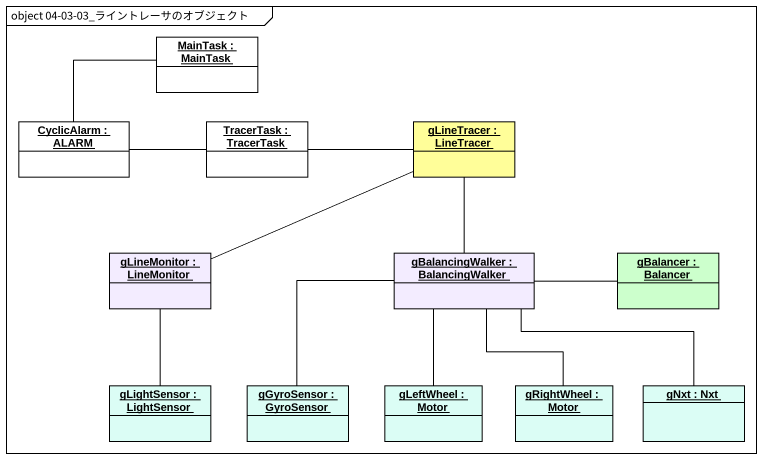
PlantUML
@startuml
mainframe object 04-03-03_ライントレーサのオブジェクト
hide circle
hide empty members
object "MainTask : MainTask" as MainTask #FFFFFF
object "CyclicAlarm : ALARM" as CyclicAlarm #FFFFFF
object "TracerTask : TracerTask" as TracerTask #FFFFFF
object "gLineTracer : LineTracer" as gLineTracer #FFFE99
object "gLineMonitor : LineMonitor" as gLineMonitor #F3ECFF
object "gBalancingWalker : BalancingWalker" as gBalancingWalker #F3ECFF
object "gBalancer : Balancer" as gBalancer #CCFFCC
object "gLightSensor : LightSensor" as gLightSensor #DBFDF5
object "gGyroSensor : GyroSensor" as gGyroSensor #DBFDF5
object "gLeftWheel : Motor" as gLeftWheel #DBFDF5
object "gRightWheel : Motor" as gRightWheel #DBFDF5
object "gNxt : Nxt" as gNxt #DBFDF5
MainTask -- CyclicAlarm
CyclicAlarm -right- TracerTask
TracerTask -right- gLineTracer
gLineTracer -left- gLineMonitor
gLineTracer -- gBalancingWalker
gLineMonitor -- gLightSensor
gBalancingWalker -right- gBalancer
gBalancingWalker -- gGyroSensor
gBalancingWalker -- gLeftWheel
gBalancingWalker -- gRightWheel
gBalancingWalker -right- gNxt
@enduml
